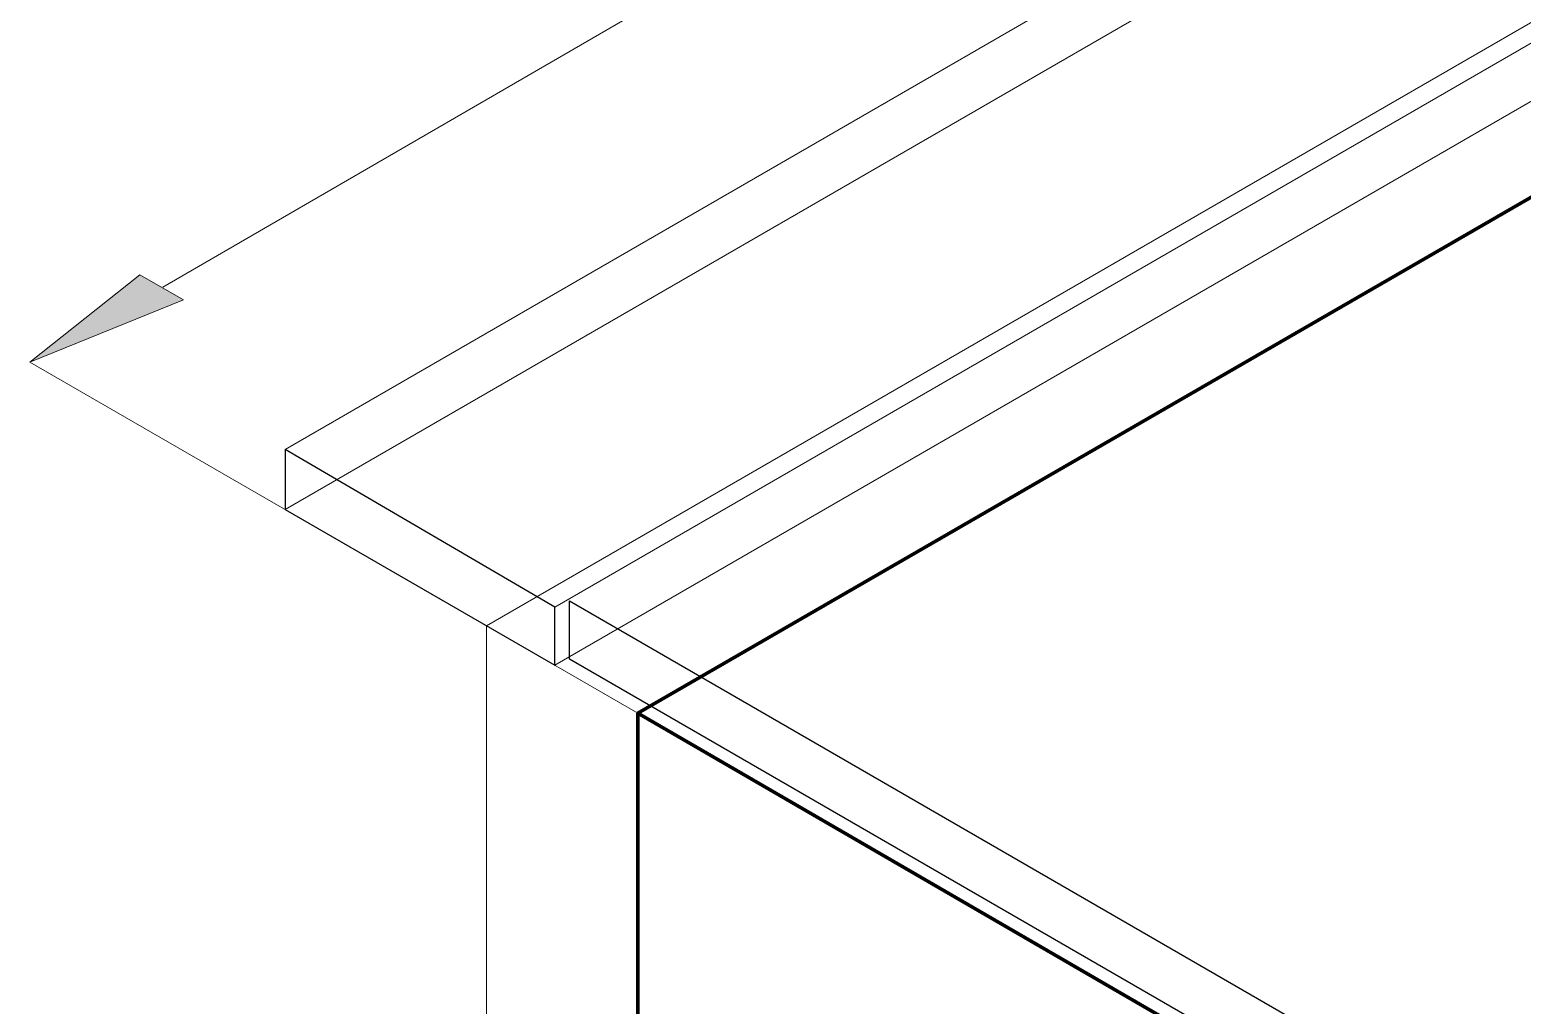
# Model space of a CAD drawing. Header units: inches. Extents: x -430764 to 256483, y 7374 to 217374.
# Drawn here: x 29316 to 44139, y 36061 to 45742 of the extents above; entities that cross this region are included whole.
import ezdxf

# ---------------------------------------------------------------- set-up
doc = ezdxf.new("R2010")
doc.units = ezdxf.units.IN
doc.header["$MEASUREMENT"] = 0
doc.layers.add('Background Stuff', color=252, linetype='Continuous', lineweight=5)
doc.layers.add('Layer 1', color=7, linetype='Continuous')

# ---------------------------------------------------------------- blocks, each defined once
blk = doc.blocks.new('block 3')
at = {"layer": 'Layer 1'}
h = blk.add_hatch(color=5, dxfattribs=at)
h.dxf.hatch_style = 2
h.paths.add_polyline_path([(274.905, -714.276), (277.069, -715.513), (269.442, -718.605)])
at = {"layer": 'Layer 1', "color": 9, "lineweight": 0}
for points in [[(821.232, -414.723), (821.232, -411.734), (282.121, -722.935)], [(821.232, -411.734), (834.632, -419.465), (295.521, -730.768), (282.121, -722.935), (282.121, -725.924), (295.521, -733.655), (295.521, -730.768)], [(834.632, -422.455), (821.232, -414.723), (282.121, -725.924)], [(834.632, -419.465), (834.632, -422.455), (295.521, -733.655)], [(831.231, -490.075), (831.231, -420.496), (292.12, -731.696)], [(831.231, -420.496), (838.757, -424.824), (299.644, -736.026), (292.12, -731.696), (292.12, -801.378), (299.644, -805.708), (299.644, -736.026)]]:
    blk.add_lwpolyline(points, dxfattribs=at)
at = {"layer": 'Layer 1', "color": 42, "lineweight": 100, "true_color": 0xdca627}
for points in [[(299.644, -805.708), (299.644, -736.026), (838.757, -424.824), (838.757, -494.508), (878.958, -517.701)], [(299.644, -736.026), (339.846, -759.322), (878.958, -448.019)], [(299.644, -736.026), (299.644, -736.026)]]:
    blk.add_lwpolyline(points, dxfattribs=at)
at = {"layer": 'Layer 1', "color": 5, "lineweight": 0}
for points in [[(276.039, -714.894), (303.046, -699.227)], [(274.905, -714.276), (277.069, -715.513), (269.442, -718.605), (274.905, -714.276)], [(274.905, -714.276), (277.069, -715.513), (269.442, -718.605), (274.905, -714.276)], [(299.644, -736.026), (269.442, -718.605)]]:
    blk.add_lwpolyline(points, dxfattribs=at)
at = {"layer": 'Layer 1', "lineweight": 0}
for points in [[(282.121, -722.935), (282.121, -722.935)], [(282.121, -725.924), (282.121, -725.924)], [(295.521, -730.768), (295.521, -730.768)], [(292.12, -731.696), (292.12, -731.696)], [(295.521, -733.655), (295.521, -733.655)], [(299.644, -736.026), (299.644, -736.026)]]:
    blk.add_lwpolyline(points, dxfattribs=at)
at = {"layer": 'Layer 1', "color": 9, "lineweight": 25}
blk.add_lwpolyline([(295.521, -733.655), (295.521, -730.768), (282.121, -722.935), (282.121, -725.924), (295.521, -733.655)], dxfattribs=at)
at = {"layer": 'Layer 1', "color": 7, "lineweight": 25, "true_color": 0xffffff}
blk.add_lwpolyline([(343.351, -760.558), (296.242, -733.345), (296.242, -730.46), (343.351, -757.673), (343.351, -760.558)], dxfattribs=at)
at = {"layer": 'Layer 1', "color": 42, "lineweight": 70, "true_color": 0xdca627}
blk.add_lwpolyline([(299.644, -736.026), (339.846, -759.322)], dxfattribs=at)
blk = doc.blocks.new('Isometric')
at = {"layer": 'Layer 1', "xscale": 200, "yscale": 200, "zscale": 200}
blk.add_blockref('block 3', (-56424, 145185), dxfattribs=at)

msp = doc.modelspace()

# ---------------------------------------------------------------- block references
at = {"layer": 'Background Stuff'}
msp.add_blockref('Isometric', (31851.58203, 40980.31673), dxfattribs=at)

doc.saveas('drawing.dxf')
